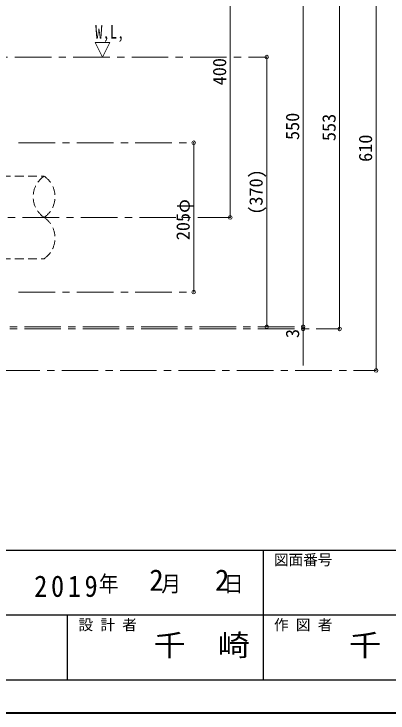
# Model space of a CAD drawing. Units: millimetres at full size, sheet at 1:10. Extents: x -2114 to 1936, y -1399 to 1411.
# Drawn here: x 50 to 562, y -1399 to -439 of the extents above; entities that cross this region are included whole.
import ezdxf
from ezdxf.enums import TextEntityAlignment as Align

# ---------------------------------------------------------------- set-up
doc = ezdxf.new("R2010")
doc.units = ezdxf.units.MM
doc.header["$LTSCALE"] = 10
doc.header["$PDMODE"] = 32
doc.header["$PDSIZE"] = 5
doc.linetypes.add('CHAIN1', pattern=[8, 5, -1, 1, -1])
doc.linetypes.add('DASHED1', pattern=[1.8, 1.2, -0.6])
doc.layers.add('0-0_ﾚｲﾔ1', color=4, linetype='Continuous', lineweight=9)
doc.styles.add('ＭＳ ゴシック', font='')
doc.styles.get('ＭＳ ゴシック').set_extended_font_data('MS Gothic')

msp = doc.modelspace()

# ---------------------------------------------------------------- linework, layer by layer
at = {"layer": '0-0_ﾚｲﾔ1'}
for p, q in [((346.08, -318.64), (346.08, -718.64)), ((496.08, -871.64), (496.08, -318.64)), ((546.08, -318.64), (546.08, -928.64)), ((396.08, -498.64), (396.08, -868.64)), ((296.08, -616.14), (296.08, -821.14))]:
    msp.add_line(p, q, dxfattribs=at)
at = {"layer": '0-0_ﾚｲﾔ1', "color": 7, "lineweight": 18}
for p, q in [((161.08, -478.64), (171.08, -498.64)), ((161.08, -478.64), (181.08, -478.64)), ((171.08, -498.64), (181.08, -478.64))]:
    msp.add_line(p, q, dxfattribs=at)
at = {"layer": '0-0_ﾚｲﾔ1', "linetype": 'CHAIN1'}
for p, q in [((-508.92, -498.64), (396.08, -498.64)), ((56.08, -616.14), (296.08, -616.14)), ((-578.42, -718.64), (346.08, -718.64)), ((56.08, -821.14), (296.08, -821.14)), ((-495.92, -868.64), (446.08, -868.64)), ((-495.92, -871.64), (496.08, -871.64)), ((-444.72, -928.64), (546.08, -928.64))]:
    msp.add_line(p, q, dxfattribs=at)
at = {"layer": '0-0_ﾚｲﾔ1', "linetype": 'DASHED1'}
for p, q in [((-434.92, -662.04), (91.08, -662.04)), ((-434.92, -775.24), (91.08, -775.24))]:
    msp.add_line(p, q, dxfattribs=at)
at = {"layer": '0-0_ﾚｲﾔ1', "color": 6, "lineweight": 25}
for p, q in [((-2068.92, -1175.06), (1891.08, -1175.06)), ((391.08, -1175.06), (391.08, -1353.64)), ((1891.08, -1264.35), (-144.64, -1264.35)), ((123.22, -1353.64), (123.22, -1264.35)), ((1891.08, -1353.64), (-2068.92, -1353.64))]:
    msp.add_line(p, q, dxfattribs=at)
at = {"layer": '0-0_ﾚｲﾔ1', "color": 1, "lineweight": 40}
msp.add_line((1936.08, -1398.64), (-2113.92, -1398.64), dxfattribs=at)
at = {"layer": '0-0_ﾚｲﾔ1'}
msp.add_lwpolyline([(446.08, -318.64), (446.08, -868.64), (446.08, -921.64)], dxfattribs=at)
at = {"layer": '0-0_ﾚｲﾔ1', "linetype": 'DASHED1'}
for centre, start, end in [((110.27, -690.34), 124.14966, 235.85034), ((71.88, -690.34), 304.14966, 55.85034), ((71.88, -746.94), 304.14966, 55.85034)]:
    msp.add_arc(centre, 34.2, start, end, dxfattribs=at)
at = {"layer": '0-0_ﾚｲﾔ1', "color": 1}
for p in [(396.08, -498.64), (296.08, -616.14), (346.08, -718.64), (296.08, -821.14), (396.08, -868.64), (446.08, -868.64), (446.08, -871.64), (496.08, -871.64), (546.08, -928.64)]:
    msp.add_point(p, dxfattribs=at)

# ---------------------------------------------------------------- texts
at = {"layer": '0-0_ﾚｲﾔ1', "color": 7, "style": 'ＭＳ ゴシック'}
for s, height, width, p in [('W,L,', 18.33, 0.8, (161.08, -478.64)), ('千\u3000崎', 29.33, 1.1, (241.08, -1328.99)), ('千\u3000崎', 29.33, 1.1, (508.94, -1328.99))]:
    msp.add_text(s, height=height, dxfattribs=dict(at, width=width)).set_placement(p, align=Align.BOTTOM_LEFT)
for s, p in [('400', (346.08, -537.39)), ('550', (446.08, -612.39)), ('553', (496.08, -613.89)), ('610', (546.08, -642.39)), ('(370)', (396.08, -714.89)), ('205φ', (296.08, -749.89)), ('3', (446.08, -884.14))]:
    msp.add_text(s, height=18.33, rotation=90, dxfattribs=at).set_placement(p, align=Align.BOTTOM_LEFT)
for s, height, p in [('図面番号', 14.66, (406.08, -1200.06)), ('2', 29.33, (235.08, -1239.71)), ('2', 29.33, (325.08, -1239.71)), ('設 計 者', 14.66, (138.22, -1289.35)), ('作 図 者', 14.66, (406.08, -1289.35))]:
    msp.add_text(s, height=height, dxfattribs=at).set_placement(p, align=Align.BOTTOM_LEFT)
at = {"layer": '0-0_ﾚｲﾔ1', "color": 7, "attachment_point": 7, "style": 'ＭＳ ゴシック'}
for s, insert, char_height in [('\\T1.27;\\W0.9;年\\~\\~\\~月\\~\\~\\~日', (166.08, -1234.71), 21.99), ('\\T1.28;\\W0.9;2019', (77.58, -1239.71), 29.33)]:
    msp.add_mtext(s, dxfattribs=dict(at, insert=insert, char_height=char_height))

doc.saveas('drawing.dxf')
